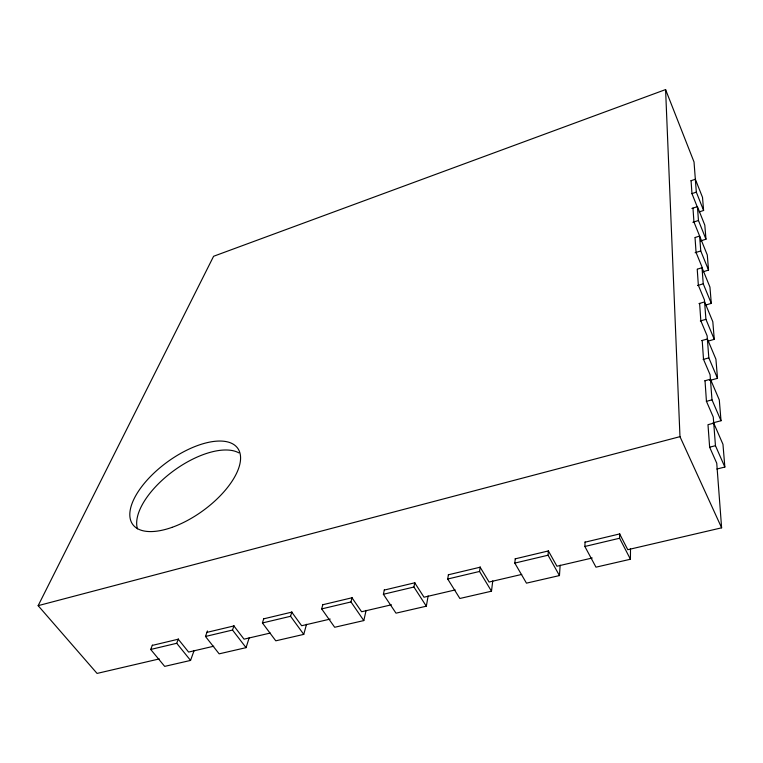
<?xml version="1.0" encoding="UTF-8"?>
<svg xmlns="http://www.w3.org/2000/svg" width="763" height="763" viewBox="0 0 763 763"><rect width="100%" height="100%" fill="white"/><g stroke="black" fill="none" stroke-linecap="round" stroke-linejoin="round"><path stroke-width="1.14" d="M585.078 541.864L584.859 546.48L595.979 567.167L630.429 559.241L630.496 548.74M630.429 559.241L619.594 538.239L619.67 533.604M515.292 558.506L514.806 563.094L526.47 583.151L559.46 575.569L560.156 565.145M559.46 575.569L548.053 555.216L548.406 550.609M448.453 574.453L447.709 579.012L459.87 598.478L491.486 591.201L492.764 580.853M491.486 591.201L479.555 571.458L480.175 566.89M384.361 589.742L383.388 594.272L395.997 613.166L426.326 606.194L428.138 595.922M426.326 606.194L413.928 587.024L414.795 582.484M322.863 604.42L321.681 608.903L334.68 627.272L363.808 620.577L366.106 610.381M363.808 620.577L350.99 601.95L352.067 597.448M263.798 618.507L262.424 622.961L275.786 640.825L303.76 634.387L306.526 624.277M303.76 634.387L290.569 616.285L291.857 611.812M207.422 630.944L205.476 636.466L219.153 653.843L246.058 647.653L249.234 637.639M246.058 647.653L232.524 630.047L234.003 625.612M152.428 645.078L150.702 649.456L164.674 666.385L190.559 660.424L194.126 650.486M150.702 649.456L176.73 643.285L178.37 638.889M159.295 658.917L97.063 673.424L38.15 605.66L213.602 256.273L665.584 89.576L694.025 161.975L696.323 192.152L703.6 210.464L699.166 211.923M690.963 180.736L695.351 179.248L702.513 197.369L703.6 210.464M691.86 193.649L696.323 192.152M691.907 208.452L697.42 206.63L704.812 225.152L705.975 239.201L700.415 240.984M692.861 222.31L698.46 220.488L697.42 206.63M695.207 237.465L699.633 236.044L700.758 250.951L708.541 270.083L702.933 271.828M695.122 252.734L700.758 250.951M697.563 269.101L702.027 267.708L709.943 287.079L711.297 303.369L705.641 305.066M697.554 285.543L703.238 283.798L701.931 266.792L696.066 252.439L695.026 237.522M698.965 303.617L704.602 301.91L712.814 321.709L714.273 339.335L707.415 341.319M700.329 320.975L705.918 319.325L704.44 299.973L698.355 285.295L697.229 269.205M701.683 340.622L707.396 338.963L715.923 359.201L717.506 378.324L709.619 380.508M703.152 359.478L708.827 357.866L707.139 335.834L700.835 320.832L699.614 303.416M704.783 380.804L710.439 379.23L719.29 399.917L721.016 420.737L712.995 422.864M706.366 401.367L711.993 399.831L710.076 374.719L703.515 359.373L702.198 340.47M38.15 605.66L679.976 436.655L665.584 89.576M709.714 447.175L715.456 445.697L713.262 417.018L706.443 401.338L705.012 380.747M716.877 469.045L724.85 467.042L722.962 444.295L713.748 423.16L707.988 424.686L709.638 447.194L716.743 463.208L721.617 527.824L627.777 549.703L619.661 533.928L585.059 542.188M152.295 645.403L178.256 639.203L188.614 652.079L213.735 646.223M206.916 632.374L233.898 625.937L244.026 639.165L270.283 633.042M263.702 618.831L291.762 612.136L301.643 625.736L330.226 619.07M322.778 604.735L351.991 597.772L361.586 611.754L391.438 604.801M384.294 590.066L414.729 582.808L424.018 597.21L455.196 589.933M448.396 574.777L480.137 567.205L489.073 582.035L521.739 574.425M515.254 558.831L548.387 550.934L556.933 566.222L592.25 557.991M205.476 636.466L232.524 630.047M262.424 622.961L290.569 616.285M321.681 608.903L350.99 601.95M383.388 594.272L413.928 587.024M447.709 579.012L479.555 571.458M514.806 563.094L548.053 555.216M584.859 546.48L619.594 538.239M176.73 643.285L190.559 660.424M679.976 436.655L721.617 527.824M715.456 445.697L724.85 467.042M711.993 399.831L721.016 420.737M708.827 357.866L717.506 378.324M705.918 319.325L714.273 339.335M703.238 283.798L711.297 303.369M698.46 220.488L705.975 239.201M697.449 207.355L691.965 193.621L691.059 180.707M708.541 270.083L707.282 254.976L693.939 221.957L692.976 208.099M137.454 528.845A64.531 30.51 -36.1 0 1 172.457 471.668A64.531 30.51 -36.1 0 1 238.914 452.888M172.047 527.357A64.845 30.177 -36 0 0 238.38 449.283A64.845 30.177 -36 0 0 145.189 482.311A64.845 30.177 -36 0 0 172.047 527.357"/></g></svg>
